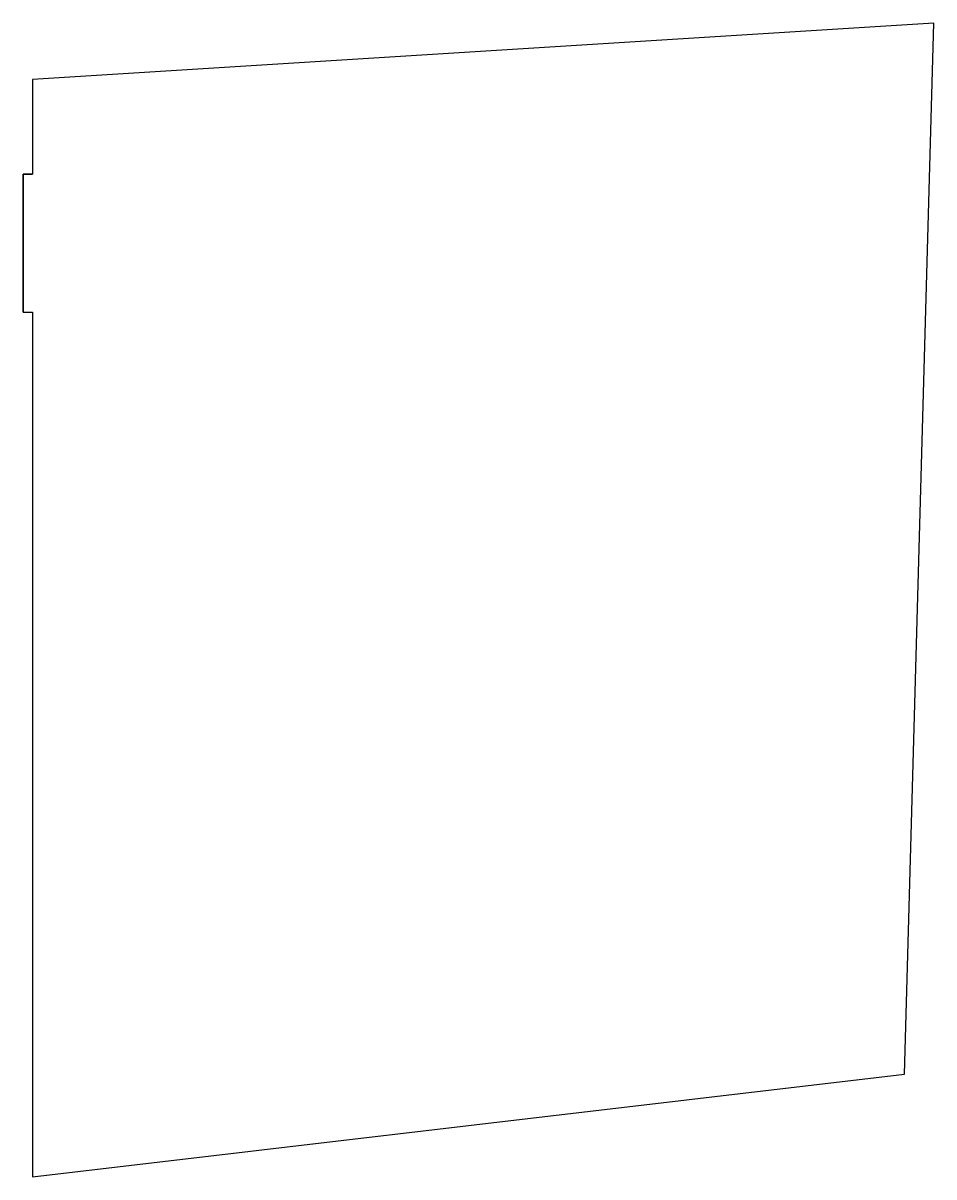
# Model space of a CAD drawing. Header units: inches. Extents: x 10143 to 33197, y -150 to 3760.
# Drawn here: x 30017.6 to 30305.8, y 2156.1 to 2521.5 of the extents above; entities that cross this region are included whole.
import ezdxf

# ---------------------------------------------------------------- set-up
doc = ezdxf.new("R2010")
doc.units = ezdxf.units.IN
doc.header["$LTSCALE"] = 0.5
doc.header["$MEASUREMENT"] = 0
doc.layers.add('Toilet', color=7, linetype='Continuous', lineweight=25)

msp = doc.modelspace()

# ---------------------------------------------------------------- linework, layer by layer
at = {"layer": 'Toilet'}
for p, q in [((30305.84, 2521.48), (30020.61, 2503.65)), ((30296.51, 2188.61), (30305.84, 2521.48)), ((30020.61, 2503.65), (30020.61, 2473.65)), ((30017.61, 2429.97), (30017.61, 2473.65)), ((30017.61, 2473.65), (30020.61, 2473.65)), ((30017.61, 2429.97), (30020.61, 2429.97)), ((30020.61, 2429.97), (30020.61, 2156.07)), ((30020.61, 2156.07), (30296.51, 2188.61))]:
    msp.add_line(p, q, dxfattribs=at)
msp.add_lwpolyline([(30305.84, 2521.48), (30020.61, 2503.65), (30020.61, 2473.65), (30017.61, 2473.65), (30017.61, 2429.97), (30020.61, 2429.97), (30020.61, 2156.07), (30296.51, 2188.61)], close=True, dxfattribs=at)

doc.saveas('drawing.dxf')
